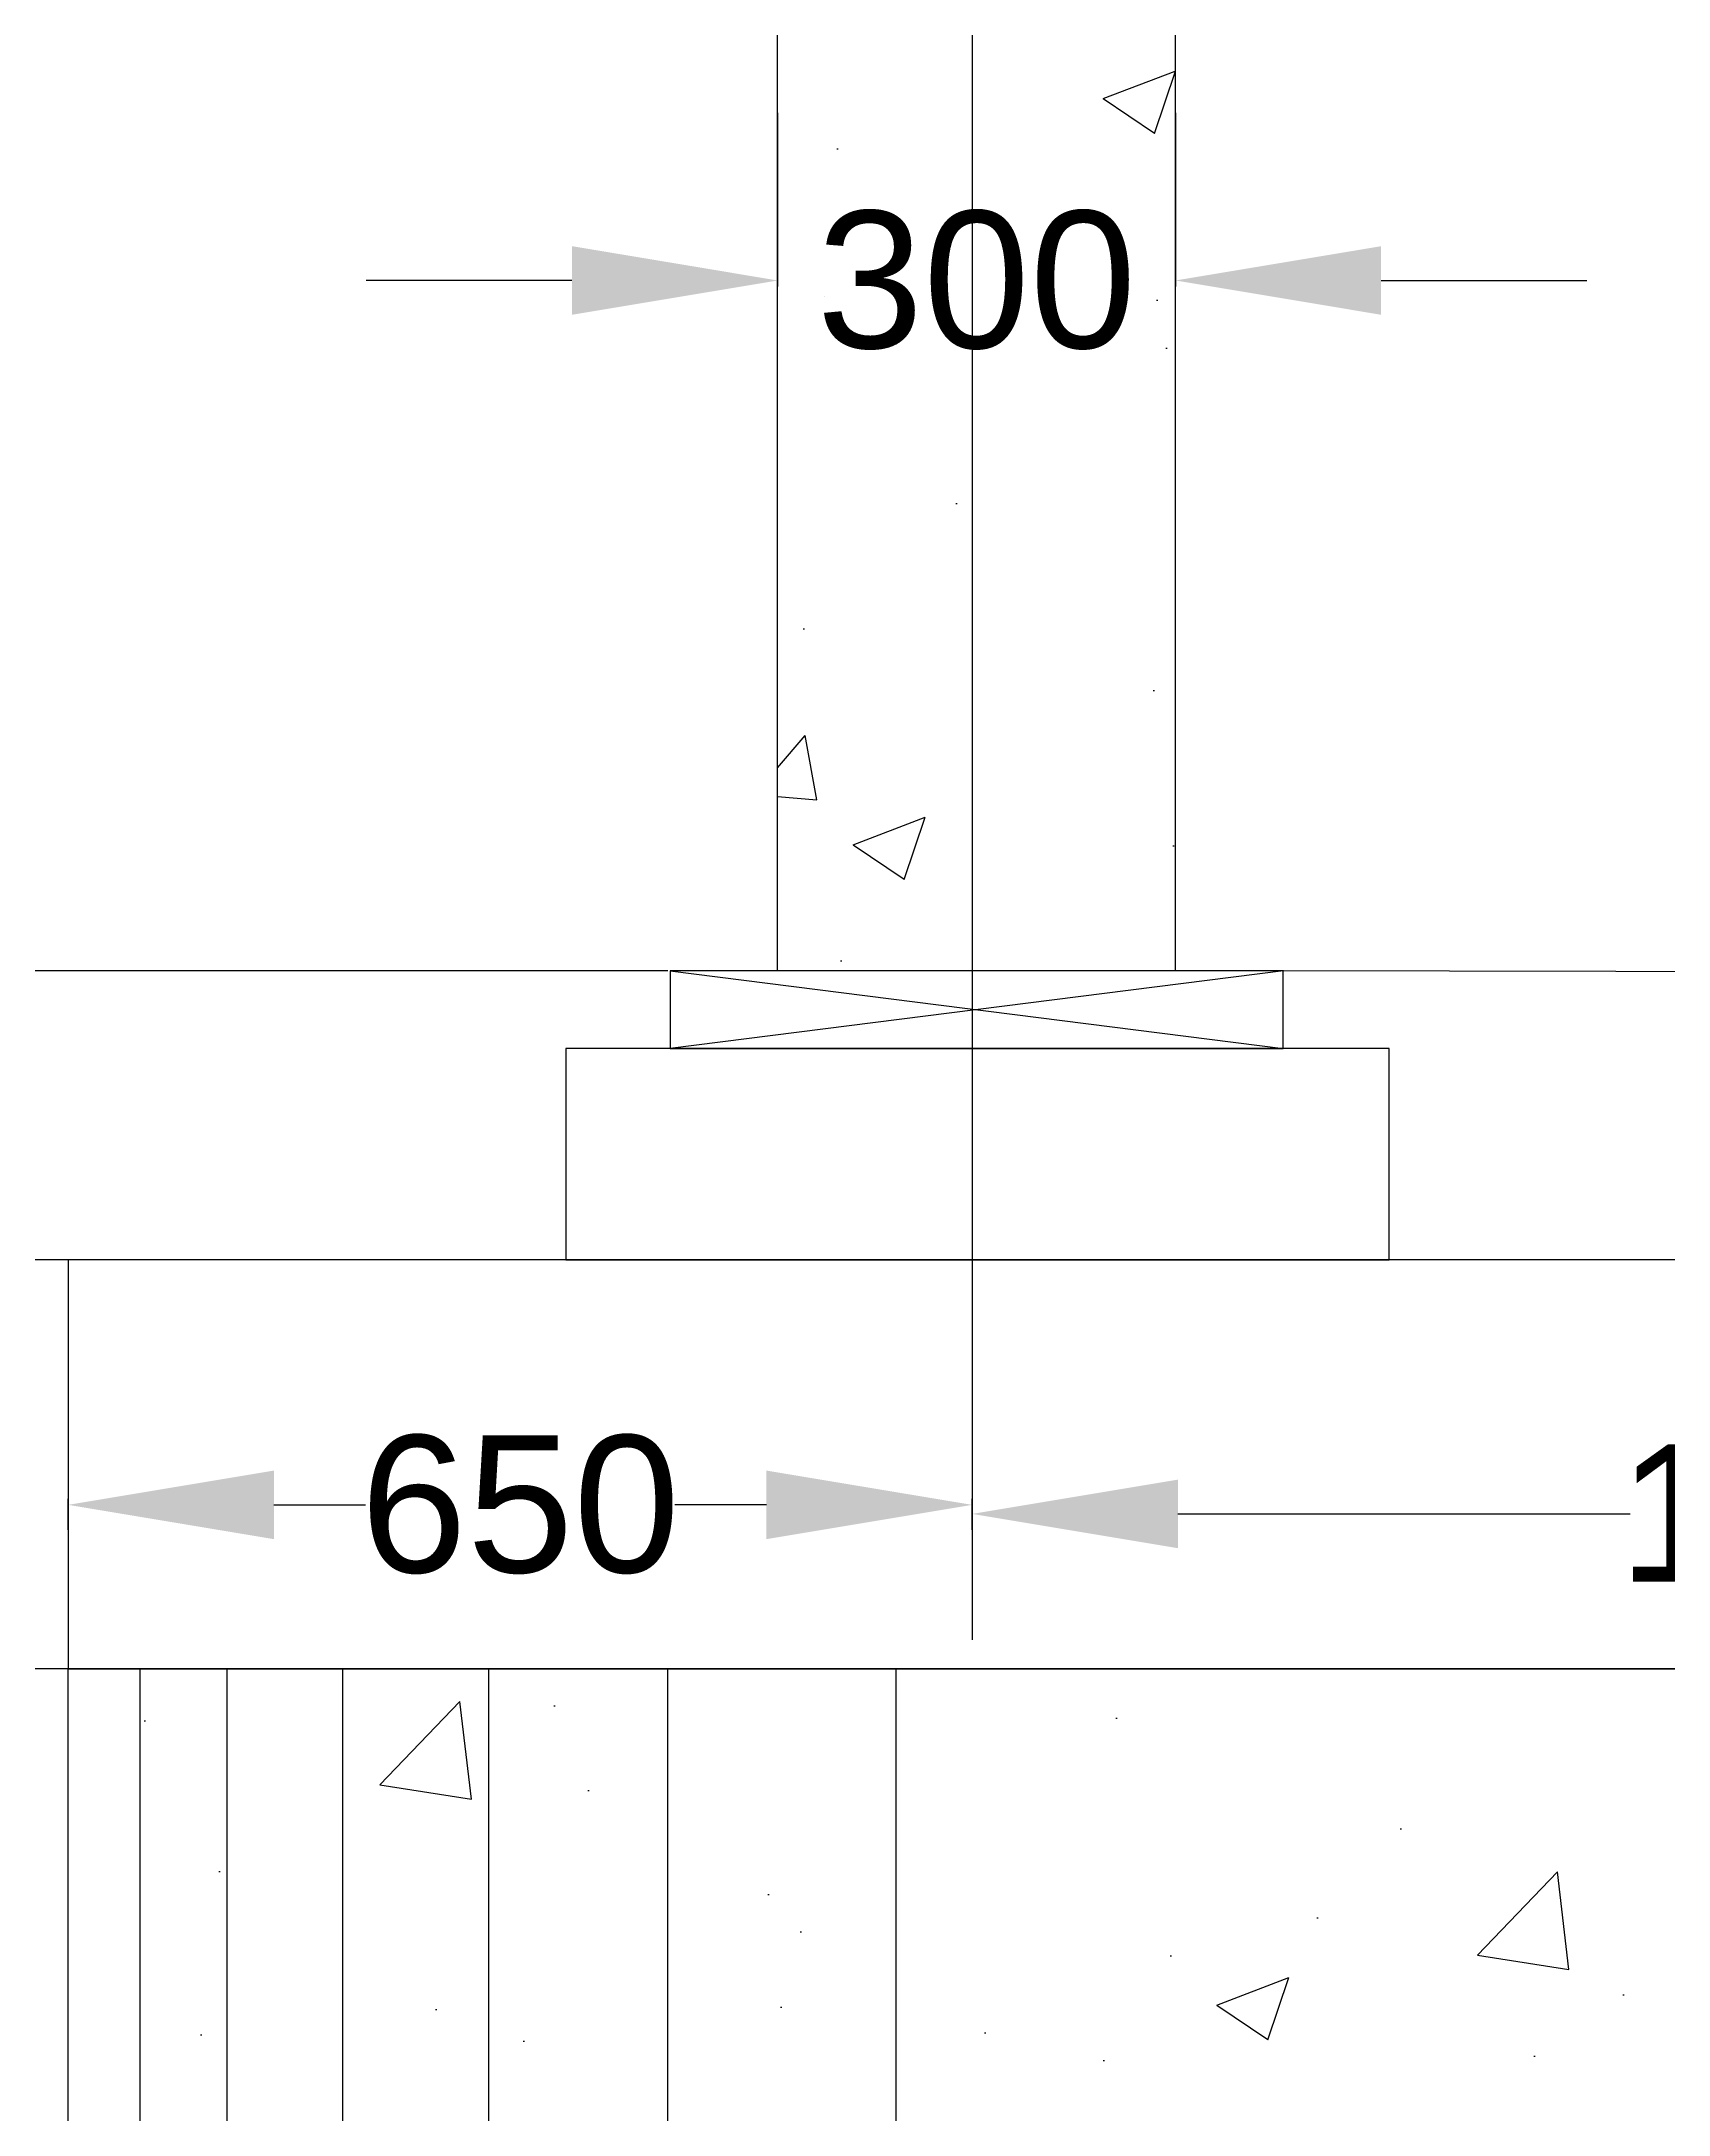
# Model space of a CAD drawing. Header units: inches. Extents: x 5487 to 6893, y 11 to 1027.
# Drawn here: x 6150.8 to 6198.2, y 820.3 to 880.7 of the extents above; entities that cross this region are included whole.
import ezdxf

# ---------------------------------------------------------------- set-up
doc = ezdxf.new("R2010")
doc.units = ezdxf.units.IN
doc.header["$MEASUREMENT"] = 0
doc.layers.add('DIMENSIONS', color=7, linetype='Continuous')
doc.styles.get("Standard").update_dxf_attribs({"font": 'arial.ttf', "height": 4})
doc.dimstyles.get("Standard").update_dxf_attribs({"dimtxt": 0.18, "dimasz": 6, "dimexe": 0.18, "dimexo": 0.0625, "dimgap": 0.09, "dimtad": 0, "dimtih": 1, "dimtoh": 1, "dimdec": 4, "dimzin": 0, "dimdsep": 46, "dimtxsty": 'Standard', "dimcen": 0.09, "dimadec": 0, "dimazin": 0, "dimtfac": 1, "dimtdec": 4, "dimtofl": 0, "dimtmove": 0, "dimatfit": 3, "dimfxl": 1, "dimtolj": 1, "dimtzin": 0, "dimarcsym": 0})
pattern_1 = [(50, (0, 0), (21.517805, -1.882564), [2.25, -24.75]), (355, (0, 0), (-4.16254, 22.565764), [1.8, -19.8]), (100.4514, (1.793, -0.157), (17.35528, 20.683186), [1.912206, -21.03426]), (46.1842, (0, 6), (32.01723, -4.96557), [3.375, -37.125]), (96.6356, (2.668, 5.586), (28.03988, 29.22354), [2.86831, -31.55139]), (351.1842, (0, 6), (28.03986, 29.22356), [2.7, -29.7]), (21, (3, 4.5), (17.90721, -12.078567), [2.25, -24.75]), (326, (3, 4.5), (7.29946, 21.7545), [1.8, -19.8]), (71.4514, (4.492, 3.493), (25.20668, 9.675915), [1.912206, -21.03426]), (37.5, (0, 0), (0.364796, 9.986816), [0, -19.56, 0, -20.1, 0, -19.875]), (7.5, (0, 0), (7.892086, 11.832351), [0, -11.46, 0, -19.11, 0, -7.575]), (327.5, (-6.69, 0), (16.014673, -0.676646), [0, -7.5, 0, -23.4, 0, -31.05]), (317.5, (-9.69, 0), (17.495585, 3.00315), [0, -9.75, 0, -15.54, 0, -22.05])]

# ---------------------------------------------------------------- blocks, each defined once
blk = doc.blocks.new('*D27')
at = {"layer": 'Defpoints', "color": 0, "transparency": 16777216}
for p in [(6123.925, 914.204), (6115.299, 853.63), (6169.109, 853.63)]:
    blk.add_point(p, dxfattribs=at)
at = {"layer": 'DIMENSIONS', "color": 0, "lineweight": -2, "transparency": 16777216}
for p, q in [((6123.862, 914.204), (6115.119, 914.204)), ((6115.299, 908.204), (6115.299, 886.049)), ((6115.299, 859.63), (6115.299, 881.784)), ((6169.046, 853.63), (6115.119, 853.63))]:
    blk.add_line(p, q, dxfattribs=at)
at = {"layer": 'DIMENSIONS', "color": 0, "transparency": 16777216}
for points in [[(6114.299, 908.204), (6116.299, 908.204), (6115.299, 914.204)], [(6114.299, 859.63), (6116.299, 859.63), (6115.299, 853.63)]]:
    blk.add_solid(points, dxfattribs=at)
at = {"layer": 'DIMENSIONS', "color": 0, "transparency": 16777216, "insert": (6115.299, 883.917), "char_height": 4, "attachment_point": 5}
blk.add_mtext('\\A1;1625', dxfattribs=at)
blk = doc.blocks.new('*D28')
at = {"layer": 'Defpoints', "color": 0, "transparency": 16777216}
for p in [(6169.109, 853.63), (6142.706, 845.206), (6166.064, 845.206)]:
    blk.add_point(p, dxfattribs=at)
at = {"layer": 'DIMENSIONS', "color": 0, "lineweight": -2, "transparency": 16777216}
for p, q in [((6142.706, 859.63), (6142.706, 865.63)), ((6169.046, 853.63), (6142.526, 853.63)), ((6166.002, 845.206), (6142.526, 845.206)), ((6142.706, 839.206), (6142.706, 833.206))]:
    blk.add_line(p, q, dxfattribs=at)
at = {"layer": 'DIMENSIONS', "color": 0, "transparency": 16777216}
for points in [[(6141.706, 859.63), (6143.706, 859.63), (6142.706, 853.63)], [(6141.706, 839.206), (6143.706, 839.206), (6142.706, 845.206)]]:
    blk.add_solid(points, dxfattribs=at)
at = {"layer": 'DIMENSIONS', "color": 0, "transparency": 16777216, "insert": (6142.706, 849.418), "char_height": 4, "attachment_point": 5}
blk.add_mtext('\\A1;205', dxfattribs=at)
blk = doc.blocks.new('*D29')
at = {"layer": 'Defpoints', "color": 0, "transparency": 16777216}
for p in [(6151.551, 845.206), (6132.093, 833.273), (6151.551, 833.273)]:
    blk.add_point(p, dxfattribs=at)
at = {"layer": 'DIMENSIONS', "color": 0, "lineweight": -2, "transparency": 16777216}
for p, q in [((6132.093, 851.206), (6132.093, 857.206)), ((6151.488, 845.206), (6131.913, 845.206)), ((6151.488, 833.273), (6131.913, 833.273)), ((6132.093, 827.273), (6132.093, 821.273))]:
    blk.add_line(p, q, dxfattribs=at)
at = {"layer": 'DIMENSIONS', "color": 0, "transparency": 16777216}
for points in [[(6131.093, 851.206), (6133.093, 851.206), (6132.093, 845.206)], [(6131.093, 827.273), (6133.093, 827.273), (6132.093, 833.273)]]:
    blk.add_solid(points, dxfattribs=at)
at = {"layer": 'DIMENSIONS', "color": 0, "transparency": 16777216, "insert": (6132.093, 839.239), "char_height": 4, "attachment_point": 5}
blk.add_mtext('\\A1;300', dxfattribs=at)
blk = doc.blocks.new('*D31')
at = {"layer": 'Defpoints', "color": 0, "transparency": 16777216}
for p in [(6172.247, 878.706), (6183.849, 878.706), (6183.849, 873.759)]:
    blk.add_point(p, dxfattribs=at)
at = {"layer": 'DIMENSIONS', "color": 0, "lineweight": -2, "transparency": 16777216}
for p, q in [((6172.247, 878.643), (6172.247, 873.579)), ((6183.849, 878.643), (6183.849, 873.579)), ((6166.247, 873.759), (6160.247, 873.759)), ((6189.849, 873.759), (6195.849, 873.759))]:
    blk.add_line(p, q, dxfattribs=at)
at = {"layer": 'DIMENSIONS', "color": 0, "transparency": 16777216}
for points in [[(6166.247, 874.759), (6166.247, 872.759), (6172.247, 873.759)], [(6189.849, 874.759), (6189.849, 872.759), (6183.849, 873.759)]]:
    blk.add_solid(points, dxfattribs=at)
at = {"layer": 'DIMENSIONS', "color": 0, "transparency": 16777216, "insert": (6178.048, 873.759), "char_height": 4, "attachment_point": 5}
blk.add_mtext('\\A1;300', dxfattribs=at)
blk = doc.blocks.new('*D37')
at = {"layer": 'Defpoints', "color": 0, "transparency": 16777216}
for p in [(6177.921, 838.058), (6151.551, 837.263), (6177.921, 837.263)]:
    blk.add_point(p, dxfattribs=at)
at = {"layer": 'DIMENSIONS', "color": 0, "lineweight": -2, "transparency": 16777216}
for p, q in [((6151.551, 837.325), (6151.551, 838.238)), ((6157.551, 838.058), (6160.223, 838.058)), ((6171.921, 838.058), (6169.249, 838.058)), ((6177.921, 837.325), (6177.921, 838.238))]:
    blk.add_line(p, q, dxfattribs=at)
at = {"layer": 'DIMENSIONS', "color": 0, "transparency": 16777216}
for points in [[(6157.551, 839.058), (6157.551, 837.058), (6151.551, 838.058)], [(6171.921, 839.058), (6171.921, 837.058), (6177.921, 838.058)]]:
    blk.add_solid(points, dxfattribs=at)
at = {"layer": 'DIMENSIONS', "color": 0, "transparency": 16777216, "insert": (6164.736, 838.058), "char_height": 4, "attachment_point": 5}
blk.add_mtext('\\A1;650', dxfattribs=at)
blk = doc.blocks.new('*D38')
at = {"layer": 'Defpoints', "color": 0, "transparency": 16777216}
for p in [(6177.921, 838.058), (6228.046, 837.794), (6228.046, 837.197)]:
    blk.add_point(p, dxfattribs=at)
at = {"layer": 'DIMENSIONS', "color": 0, "lineweight": -2, "transparency": 16777216}
for p, q in [((6177.921, 837.995), (6177.921, 837.614)), ((6228.046, 837.26), (6228.046, 837.974)), ((6183.921, 837.794), (6197.116, 837.794)), ((6222.046, 837.794), (6208.851, 837.794))]:
    blk.add_line(p, q, dxfattribs=at)
at = {"layer": 'DIMENSIONS', "color": 0, "transparency": 16777216}
for points in [[(6183.921, 838.794), (6183.921, 836.794), (6177.921, 837.794)], [(6222.046, 838.794), (6222.046, 836.794), (6228.046, 837.794)]]:
    blk.add_solid(points, dxfattribs=at)
at = {"layer": 'DIMENSIONS', "color": 0, "transparency": 16777216, "insert": (6202.983, 837.794), "char_height": 4, "attachment_point": 5}
blk.add_mtext('\\A1;1250', dxfattribs=at)

msp = doc.modelspace()

# ---------------------------------------------------------------- hatches: boundary and pattern name
h = msp.add_hatch()
h.set_pattern_fill('AR-CONC', color=0, scale=3, style=0)
h.set_pattern_definition(pattern_1)
h.paths.add_polyline_path([(6284.67205, 896.51554), (6333.17195, 908.59992), (6333.17195, 923.58609), (6313.71336, 923.58609), (6313.71336, 912.26437), (6278.56837, 913.04792), (6278.56837, 853.4622), (6284.67205, 853.4622)])
h.paths.add_polyline_path([(6278.56837, 913.04792), (6227.96849, 914.17604), (6177.92077, 912.85209), (6177.92077, 853.62988), (6183.8493, 853.62988), (6183.8493, 895.68803), (6197.53644, 903.13006), (6227.88724, 903.9491), (6258.24212, 903.32434), (6272.55128, 896.83383), (6272.55128, 853.4622), (6278.56837, 853.4622)])
h.paths.add_polyline_path([(6177.92077, 912.85209), (6143.23894, 911.93463), (6143.23894, 923.4568), (6123.98739, 923.4568), (6123.98739, 908.32691), (6172.24676, 896.54701), (6172.24676, 853.62988), (6177.92077, 853.62988)])
h = msp.add_hatch()
h.set_pattern_fill('AR-CONC', color=0, scale=3, style=0)
h.set_pattern_definition(pattern_1)
h.paths.add_polyline_path([(6151.55096, 502.01455), (6151.55096, 833.27286), (6304.6912, 833.27286), (6304.6912, 502.01455)])

# ---------------------------------------------------------------- linework, layer by layer
at = {"color": 0}
for points in [[(6172.24676, 853.62988), (6172.24676, 896.54701), (6123.98739, 908.32691), (6123.98739, 923.4568), (6143.23894, 923.4568), (6143.23894, 911.93463), (6227.96849, 914.17604), (6313.71336, 912.26437), (6313.71336, 923.58609), (6333.17195, 923.58609), (6333.17195, 908.59992), (6284.67205, 896.51554), (6284.67205, 853.4622)], [(6177.92077, 919.73003), (6177.92077, 834.12665)], [(6183.8493, 853.62988), (6183.8493, 895.68803), (6197.53644, 903.13006), (6227.88724, 903.9491), (6258.24212, 903.32434), (6272.55128, 896.83383), (6272.55128, 853.4622)], [(6169.10896, 853.62988), (6186.99487, 851.36719)], [(6186.99946, 853.62987), (6169.10896, 851.36719)], [(6269.51383, 853.4622), (6186.99487, 853.62988)], [(6415.55554, 833.27286), (6038.89845, 833.27286)], [(6151.55096, 502.01455), (6151.55096, 833.27286)], [(6151.55096, 502.01455), (6151.55096, 833.27286), (6304.6912, 833.27286), (6304.6912, 502.01455), (6151.55096, 502.01455)], [(6153.64988, 502.01455), (6153.64988, 833.27286)], [(6156.18609, 502.01455), (6156.18609, 833.27286)], [(6159.56769, 502.01455), (6159.56769, 833.27286)], [(6163.82384, 502.01455), (6163.82384, 833.27286)], [(6169.042, 502.01455), (6169.042, 833.27286)], [(6175.70167, 502.01455), (6175.70167, 833.27286)]]:
    msp.add_lwpolyline(points, dxfattribs=at)
for points in [[(6169.10896, 851.36719), (6186.99487, 851.36719), (6186.99487, 853.62988), (6169.10896, 853.62988)], [(6166.06437, 845.20607), (6190.08554, 845.20607), (6190.08554, 851.36719), (6166.06437, 851.36719)], [(6151.55096, 833.27286), (6304.6912, 833.27286), (6304.6912, 845.20607), (6151.55096, 845.20607)]]:
    msp.add_lwpolyline(points, close=True, dxfattribs=at)

# ---------------------------------------------------------------- dimensions: what is measured, and where the dimension line sits
at = {"layer": 'DIMENSIONS', "color": 0}
for base, p1, p2, text, picture, middle in [((6115.29881, 853.62988), (6123.92489, 914.20353), (6169.10896, 853.62988), '1625', '*D27', (6115.29881, 883.9167)), ((6142.70566, 845.20607), (6169.10896, 853.62988), (6166.06437, 845.20607), '205', '*D28', (6142.70566, 849.41798)), ((6132.09267, 833.27286), (6151.55096, 845.20607), (6151.55096, 833.27286), '300', '*D29', (6132.09267, 839.23946))]:
    dim = msp.add_linear_dim(base=base, p1=p1, p2=p2, angle=90, text=text, dimstyle='Standard', dxfattribs=at)
    dim.commit()
    dim.dimension.update_dxf_attribs({"geometry": picture, "text_midpoint": middle})
for base, p1, p2, text, picture, middle in [((6183.8493, 873.75855), (6172.24676, 878.70577), (6183.8493, 878.70577), '300', '*D31', (6178.04803, 873.75855)), ((6177.92077, 838.05793), (6151.55096, 837.26282), (6177.92077, 837.26282), '650', '*D37', (6164.73586, 838.05793)), ((6228.04589, 837.79352), (6177.92077, 838.05793), (6228.04589, 837.19719), '1250', '*D38', (6202.98333, 837.79352))]:
    dim = msp.add_linear_dim(base=base, p1=p1, p2=p2, text=text, dimstyle='Standard', dxfattribs=at)
    dim.commit()
    dim.dimension.update_dxf_attribs({"geometry": picture, "text_midpoint": middle})

doc.saveas('drawing.dxf')
